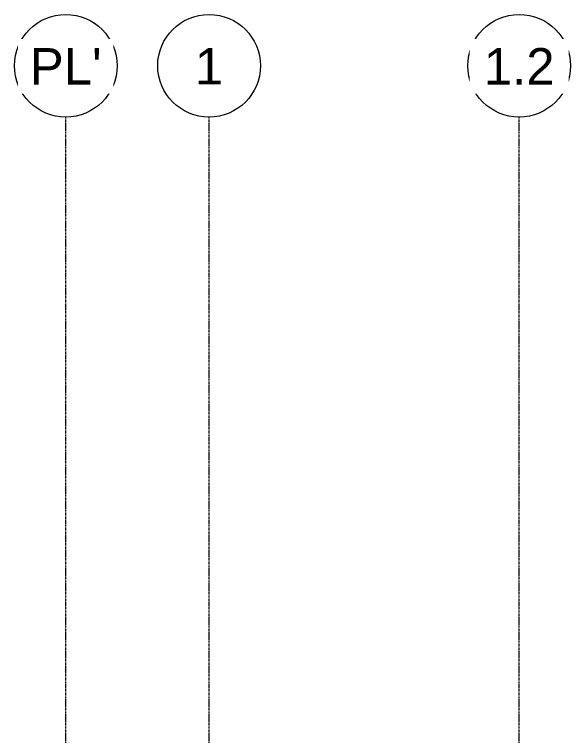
# Model space of a CAD drawing. Header units: inches. Extents: x -203 to 2905, y -968 to 768.
# Drawn here: x -145.3 to -15.3, y 599.9 to 768.5 of the extents above; entities that cross this region are included whole.
import ezdxf

# ---------------------------------------------------------------- set-up
doc = ezdxf.new("R2010")
doc.units = ezdxf.units.IN
doc.header["$MEASUREMENT"] = 0
doc.linetypes.add('Grid Line 1_2_', pattern=[0.875, 0.5, -0.125, 0.125, -0.125])
doc.layers.add('S-GRID', color=1, linetype='Continuous', lineweight=9)
doc.layers.add('S-GRID-IDEN', color=1, linetype='Continuous', lineweight=9)
doc.styles.add('Swis721 Lt BT_1', font='swissl.ttf', dxfattribs={"height": 8.514638})

# ---------------------------------------------------------------- blocks, each defined once
blk = doc.blocks.new('Grid - Grid Head - Circle-50561-LEVEL 10 CONSTRUCTION PLAN')
at = {"layer": 'S-GRID-IDEN'}
blk.add_circle((0, 0), 0.125, dxfattribs=at)

msp = doc.modelspace()

# ---------------------------------------------------------------- linework, layer by layer
at = {"layer": 'S-GRID', "linetype": 'Grid Line 1_2_'}
for p, q in [((-133.27, -968.26), (-133.27, 744.46)), ((-99.77, -968.26), (-99.77, 744.46)), ((-27.27, -968.26), (-27.27, 744.46))]:
    msp.add_line(p, q, dxfattribs=at)

# ---------------------------------------------------------------- block references
at = {"layer": 'S-GRID-IDEN', "xscale": 95.99999999999994, "yscale": 95.99999999999994, "zscale": 95.99999999999994}
for p in [(-133.27, 756.46), (-99.77, 756.46), (-27.27, 756.46)]:
    msp.add_blockref('Grid - Grid Head - Circle-50561-LEVEL 10 CONSTRUCTION PLAN', p, dxfattribs=at)

# ---------------------------------------------------------------- next in the draw order: texts
at = {"layer": 'S-GRID-IDEN', "attachment_point": 2, "line_spacing_factor": 1.00667, "style": 'Swis721 Lt BT_1', "bg_fill": 3, "box_fill_scale": 1.25, "bg_fill_color": 0, "bg_fill_transparency": 0}
for s, insert, char_height, width in [("PL'", (-133.27, 760.59), 8.515, 18.036), ('1', (-99.77, 760.59), 8.51, 7.56), ('1.2', (-27.27, 760.59), 8.515, 18.9)]:
    msp.add_mtext(s, dxfattribs=dict(at, insert=insert, char_height=char_height, width=width))

doc.saveas('drawing.dxf')
